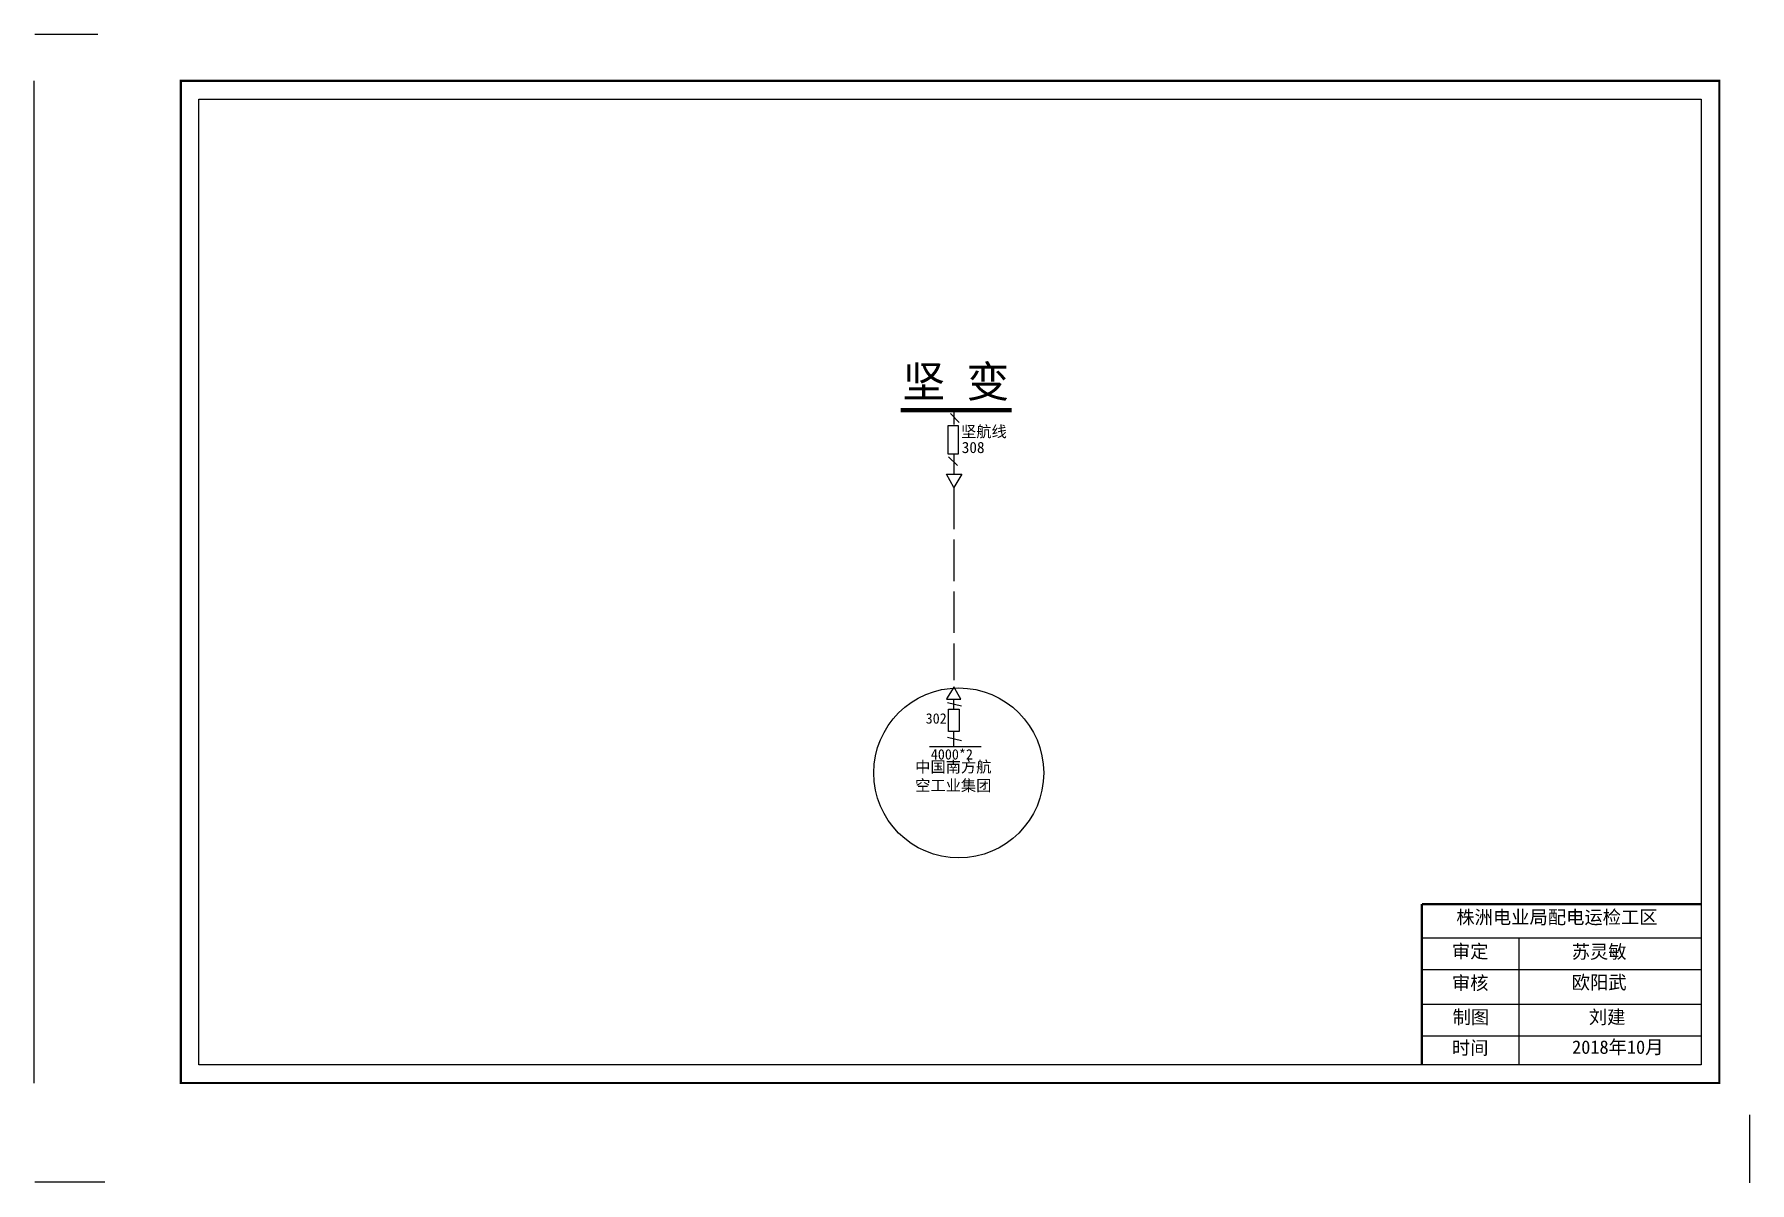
# Model space of a CAD drawing. Extents: x -33 to 351, y -22 to 235.
import ezdxf

# ---------------------------------------------------------------- set-up
doc = ezdxf.new("R2010")
doc.units = 0
doc.header["$LTSCALE"] = 0.774411
doc.linetypes.add('ACAD_ISO02W100', pattern=[15, 12, -3])
doc.linetypes.add('DASHED2', pattern=[9.525, 6.35, -3.175])
doc.layers.get('0').update_dxf_attribs({"linetype": 'CONTINUOUS'})
doc.layers.add('0-RefEdit0', color=7, linetype='CONTINUOUS')
doc.styles.get("Standard").update_dxf_attribs({"font": '', "height": 2.5})
doc.styles.add('字体', font='', dxfattribs={"height": 2.5})
doc.styles.get('Standard').set_extended_font_data('SimSun')
doc.styles.get('字体').set_extended_font_data('楷体_GB2312')

msp = doc.modelspace()

# ---------------------------------------------------------------- linework, layer by layer
at = {"linetype": 'Continuous'}
for p, q in [((-32.47, 234.8), (-18.38, 234.8)), ((-32.56, 0.41), (-32.56, 224.38)), ((174.25, 148.07), (172.27, 150.04)), ((173.82, 138.42), (171.84, 140.4)), ((277.7, 32.9), (340.06, 32.9)), ((299.34, 32.89), (299.34, 4.56)), ((277.7, 25.8), (340.06, 25.8)), ((277.7, 18.05), (340.06, 18.05)), ((277.7, 10.95), (340.06, 10.95)), ((350.98, -21.86), (350.98, -6.68)), ((-32.47, -21.66), (-16.77, -21.66))]:
    msp.add_line(p, q, dxfattribs=at)
at = {"linetype": 'ACAD_ISO02W100'}
msp.add_line((173.11, 147.57), (173.11, 150.66), dxfattribs=at)
at = {"color": 7, "linetype": 'ByBlock'}
msp.add_line((173.14, 136.6), (173.14, 140.81), dxfattribs=at)
at = {"color": 7, "linetype": 'Continuous'}
for p, q in [((173.06, 133.53), (171.42, 136.49)), ((171.42, 136.49), (174.81, 136.49)), ((174.81, 136.49), (173.06, 133.53)), ((171.59, 85.43), (174.72, 84.74)), ((171.59, 77.69), (174.72, 77))]:
    msp.add_line(p, q, dxfattribs=at)
at = {"color": 7, "linetype": 'ACAD_ISO02W100'}
msp.add_line((173.05, 133.52), (173.05, 90.47), dxfattribs=at)
at = {"color": 7, "linetype": 'DASHED2'}
for p, q in [((173.03, 88.87), (171.42, 86.26)), ((174.59, 86.24), (173.03, 88.94)), ((171.4, 86.22), (174.59, 86.24))]:
    msp.add_line(p, q, dxfattribs=at)
at = {"color": 0, "linetype": 'Continuous'}
for p, q in [((172.98, 86.22), (172.98, 83.88)), ((172.98, 78.99), (172.98, 75.48))]:
    msp.add_line(p, q, dxfattribs=at)
at = {"linetype": 'Continuous', "const_width": 0.5}
msp.add_lwpolyline([(0.2, 224.38), (344.18, 224.38), (344.18, 0.41), (0.2, 0.41)], close=True, dxfattribs=at)
at = {"linetype": 'Continuous'}
msp.add_lwpolyline([(4.25, 220.33), (340.13, 220.33), (340.13, 4.46), (4.25, 4.46)], close=True, dxfattribs=at)
at = {"color": 7, "linetype": 'Continuous', "const_width": 1}
msp.add_lwpolyline([(161.18, 150.79), (185.95, 150.79)], dxfattribs=at)
at = {"linetype": 'ACAD_ISO02W100'}
msp.add_lwpolyline([(174.01, 140.96), (171.8, 140.96), (171.8, 147.35), (174.01, 147.35)], close=True, dxfattribs=at)
at = {"color": 0, "linetype": 'Continuous'}
msp.add_lwpolyline([(171.82, 83.95), (174.22, 83.95), (174.22, 78.98), (171.82, 78.98)], close=True, dxfattribs=at)
at = {"linetype": 'Continuous', "const_width": 0.5}
for points in [[(277.66, 40.41), (277.66, 4.68)], [(277.7, 40.41), (340.06, 40.41)]]:
    msp.add_lwpolyline(points, dxfattribs=at)
at = {"color": 1, "linetype": 'Continuous'}
msp.add_circle((174.13, 69.72), 19, dxfattribs=at)
at = {"layer": '0-RefEdit0', "color": 0, "ltscale": 2}
msp.add_line((167.56, 75.61), (179.17, 75.61), dxfattribs=at)

# ---------------------------------------------------------------- texts
at = {"linetype": 'Continuous', "attachment_point": 1, "style": '字体'}
for s, insert, char_height, width in [('坚 变', (161.55, 160.68), 7, 27.4955), ('株洲电业局配电运检工区', (285.38, 38.98), 3, 82.0179), ('审定', (284.39, 31.34), 3, 23.4615), ('{\\fSimSun|b0|i0|c134|p2;苏灵敏}', (311.18, 31.26), 3, 33.0539), ('审核', (284.39, 24.28), 3, 23.4615), ('{\\fSimSun|b0|i0|c134|p2;欧阳武}', (311.18, 24.41), 3, 33.0539), ('制图', (284.55, 16.66), 3, 23.4615), ('{\\fSimSun|b0|i0|c134|p2;刘建}', (315.01, 16.66), 3, 23.4615), ('时间', (284.39, 9.78), 3, 23.4615), ('2018{\\fSimSun|b0|i0|c134|p2;年}10{\\fSimSun|b0|i0|c134|p2;月}', (311.27, 9.94), 3, 26.6937)]:
    msp.add_mtext(s, dxfattribs=dict(at, insert=insert, char_height=char_height, width=width))
at = {"color": 0, "linetype": 'Continuous', "char_height": 2.5, "attachment_point": 1}
for s, insert, width in [('坚航线', (174.64, 147.27), 11.0687), ('308', (174.8, 143.71), 5.6554)]:
    msp.add_mtext(s, dxfattribs=dict(at, insert=insert, width=width))
at = {"color": 7, "linetype": 'DASHED2', "insert": (166.73, 83.05), "char_height": 2.31, "width": 5.2055, "attachment_point": 1}
msp.add_mtext('302', dxfattribs=at)
at = {"color": 0, "linetype": 'DASHED2', "insert": (167.88, 75.03), "char_height": 2.31, "width": 5.2055, "attachment_point": 1}
msp.add_mtext('4000*2', dxfattribs=at)
at = {"color": 0, "linetype": 'Continuous', "insert": (164.39, 72.34), "char_height": 2.5, "width": 17.6652, "attachment_point": 1, "style": '字体'}
msp.add_mtext('中国南方航空工业集团', dxfattribs=at)

doc.saveas('drawing.dxf')
